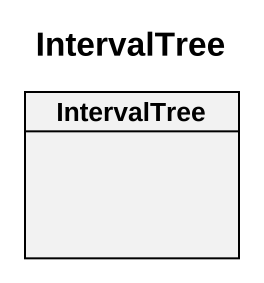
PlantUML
@startuml
title IntervalTree
hide circle
hide empty members
class IntervalTree
@enduml
